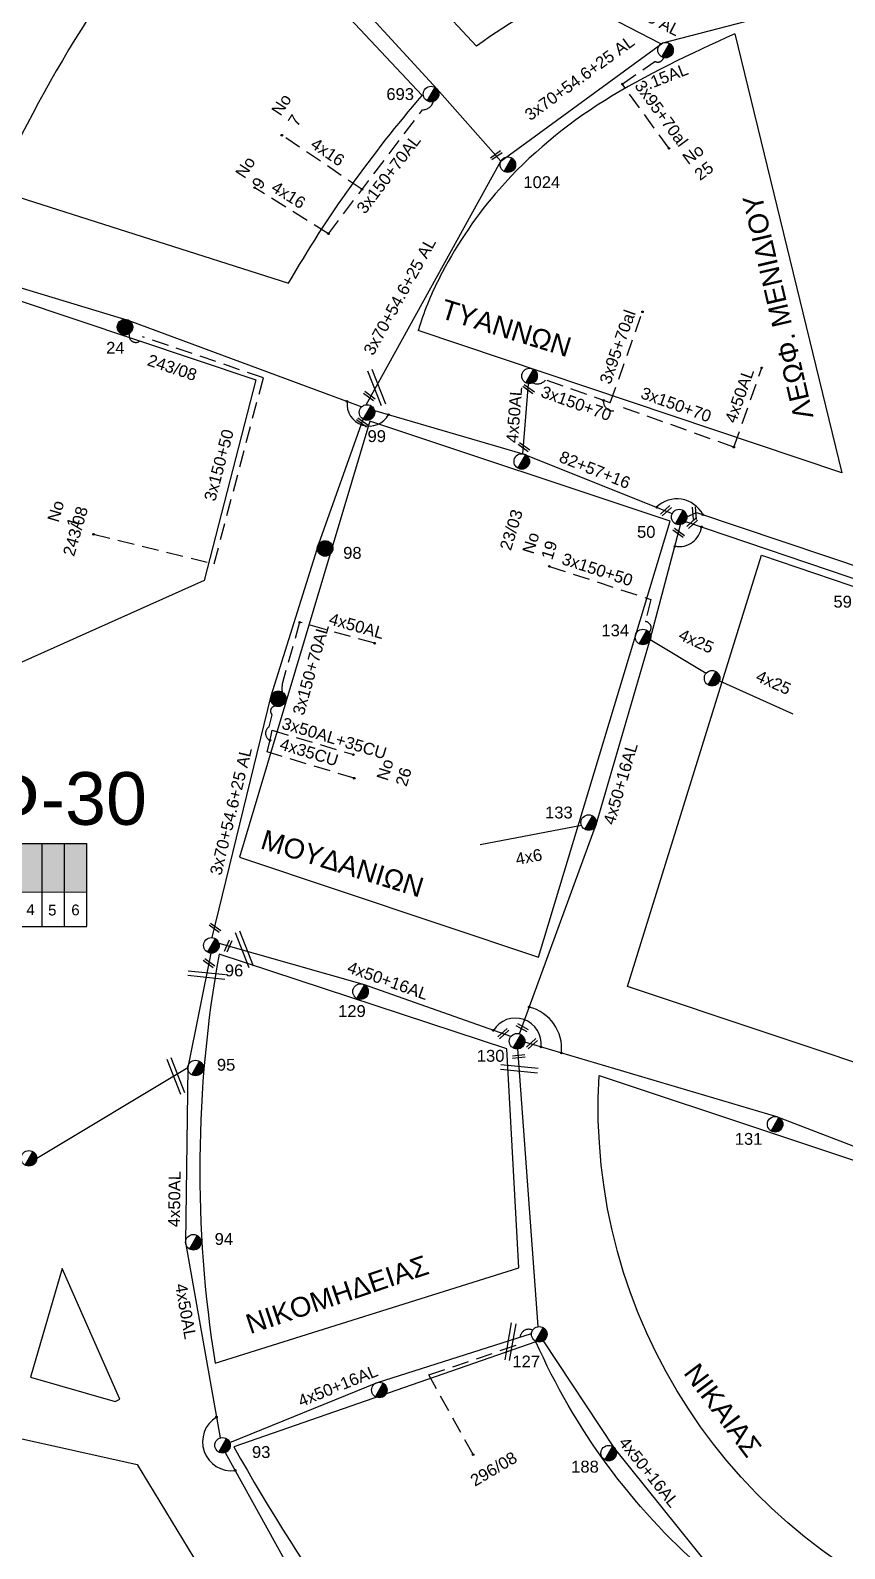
# Model space of a CAD drawing. Header units: millimetres. Extents: x 1421 to 7616, y 908 to 2861.
# Drawn here: x 5755.6 to 5879.3, y 1983.1 to 2213.6 of the extents above; entities that cross this region are included whole.
import ezdxf
from ezdxf.enums import TextEntityAlignment as Align

# ---------------------------------------------------------------- set-up
doc = ezdxf.new("R2010")
doc.units = ezdxf.units.MM
doc.linetypes.add('DASHED', pattern=[19.05, 12.7, -6.35])
for name, color, linetype, lineweight in [('3x150+50', 7, 'Continuous', 30), ('3x150+70', 7, 'Continuous', 30), ('3x95+70al', 7, 'DASHED', 30), ('4x16', 7, 'Continuous', 30), ('4x35CU', 7, 'DASHED', 30), ('4x50+16_5', 7, 'Continuous', 30), ('4x6', 7, 'SYN_LINE', 30), ('82+57+16', 7, 'Continuous', 30), ('Άγνωστα', 7, 'Continuous', 30), ('Γυμνά εναέρια ΧΤ (3Φ) 4x50AL', 7, 'Continuous', 30), ('Γυμνά εναέρια ΧΤ και ΦΟΠ (3Φ)   4x50+16AL', 7, 'Continuous', 30), ('Εναέρια παροχή ΧΤ 4x25', 7, 'SYN_LINE', 30), ('Καλωδια Χ.Τ. 3x50+35', 7, 'Continuous', 30), ('Καλώδια ΧΤ   3x150+50CU', 7, 'DASHED', 30), ('Καλώδια ΧΤ   3x150+70AL', 7, 'DASHED', 30), ('Συνεστραμμένα ΧΤ   3x70+54.6+25 AL', 7, 'SYN_LINE', 30), ('Υπογεια Καλωδια Δικτυου ΧΤ 4X25', 7, 'DASHED', 30), ('Υπόγεια Καλώδια Δικτύου ΧΤ   .15', 7, 'DASHED', 30), ('Υπόγεια καλώδια Παροχών ΧΤ   4x50AL', 7, 'DASHED', 30)]:
    doc.layers.add(name, color=color, linetype=linetype, lineweight=lineweight)
for name, color, linetype in [('Pillar OTE', 7, 'Continuous'), ('TEXT ΚΑΛΩΔΙΩΝ', 7, 'Continuous'), ('ΑΓΝΩΣΤΟ ΕΝΑΕΡΙΟ ΚΑΛΩΔΙΟ', 7, 'Continuous'), ('Μηχανική τομή', 7, 'Continuous'), ('Στύλος Ξύλινος', 7, 'Continuous'), ('Στύλος Ξύλινος @ 1', 7, 'Continuous'), ('Στύλος ΦΜ', 7, 'Continuous'), ('Στύλος ΦΜ @ 1', 7, 'Continuous'), ('Συνδέσεις', 7, 'Continuous'), ('Τομή', 7, 'Continuous'), ('Υπόβαθρο ΔΕΗ', 7, 'Continuous')]:
    doc.layers.add(name, color=color, linetype=linetype)
doc.styles.add('arial', font='ARIAL.TTF')
doc.styles.get("Standard").update_dxf_attribs({"font": 'ARIAL.TTF', "height": 1.8})
doc.linetypes.add('SYN_LINE', pattern='A,0.5,-0.0001,["/\\/\\/\\/",Standard,S=0.1,R=0,X=0,Y=-0.05],-0.25', length=0.7501)

# ---------------------------------------------------------------- blocks, each defined once
blk = doc.blocks.new('ΥΠΑΡΧΩΝ ΞΥΛΙΝΟΣ ΣΤΥΛΟΣ')
at = {"layer": 'Στύλος Ξύλινος'}
h = blk.add_hatch(color=7, dxfattribs=at)
h.paths.add_polyline_path([(-2.62, 0, 0.270008), (-1.29, -2.28), (1.3, 2.27, 0.576266)])
h.paths.add_polyline_path([(-1.29, -2.28, 0.574793), (2.62, 0, 0.268822), (1.3, 2.27)])
at = {"layer": 'Στύλος Ξύλινος', "color": 7}
blk.add_line((-1.29, -2.28), (1.3, 2.27), dxfattribs=at)
blk.add_circle((0, 0), 2.62, dxfattribs=at)
at = {"layer": 'Στύλος Ξύλινος', "color": 1, "flags": 4}
for tag, p in [('ΑΡΙΘΜΟΣ', (-4.91, 8.6)), ('ΤΥΠΟΣ', (-4.85, 3.39))]:
    blk.add_attdef(tag, p, '', height=4, dxfattribs=at)
blk = doc.blocks.new('ΥΠΑΡΧΩΝ ΤΣΙΜΕΝΤΕΝΙΟΣ ΣΤΥΛΟΣ')
at = {"layer": 'Στύλος ΦΜ'}
blk.add_hatch(color=7, dxfattribs=at).paths.add_polyline_path([(-1.29, -2.28, 0.574793), (2.62, 0, 0.268822), (1.3, 2.27)])
at = {"layer": 'Στύλος ΦΜ', "color": 7}
blk.add_line((-1.29, -2.28), (1.3, 2.27), dxfattribs=at)
blk.add_circle((0, 0), 2.62, dxfattribs=at)
at = {"layer": 'Στύλος ΦΜ', "flags": 4}
for tag, p in [('ΑΡΙΘΜΟΣ', (-4.68, 8.05)), ('ΤΥΠΟΣ', (-4.91, 3.03))]:
    blk.add_attdef(tag, p, '', height=4, dxfattribs=at)
blk = doc.blocks.new('_ΣΥΝΔΕΣΗ')
at = {"layer": 'Συνδέσεις', "linetype": 'SYN_LINE', "ltscale": 40}
blk.add_hatch(color=256, dxfattribs=at).paths.add_polyline_path([(0.5, -0.01, 1), (-0.5, -0.01, 1)])
at = {"layer": 'Συνδέσεις'}
blk.add_circle((0, -0.01), 0.5, dxfattribs=at)
blk = doc.blocks.new('ΤΟΜΗ')
at = {"layer": 'Τομή', "ltscale": 40}
for p, q in [((11.33, -0.65), (-11.4, -0.65)), ((11.33, -3.42), (-11.4, -3.42))]:
    blk.add_line(p, q, dxfattribs=at)
blk = doc.blocks.new('ΜΗΧΑΝΙΚΗ ΤΟΜΗ')
at = {"layer": 'Μηχανική τομή', "ltscale": 40}
for p, q in [((-3.79, 1.21), (3.79, 1.21)), ((3.79, -0.34), (-3.79, -0.34))]:
    blk.add_line(p, q, dxfattribs=at)

msp = doc.modelspace()

# ---------------------------------------------------------------- hatches: boundary and pattern name
at = {"layer": 'Καλώδια ΧΤ   3x150+50CU', "linetype": 'DASHED', "lineweight": -3, "ltscale": 0.2}
h = msp.add_hatch(color=1, dxfattribs=at)
h.dxf.hatch_style = 1
h.paths.add_polyline_path([(5757.54, 2090.13), (5754.1, 2090.13), (5754.1, 2082.76), (5757.54, 2082.76)])
h = msp.add_hatch(color=85, dxfattribs=at)
h.dxf.hatch_style = 1
h.paths.add_polyline_path([(5760.84, 2090.13), (5757.4, 2090.13), (5757.4, 2082.76), (5760.83, 2082.76)])
h = msp.add_hatch(color=30, dxfattribs=at)
h.dxf.hatch_style = 1
h.paths.add_polyline_path([(5764.22, 2090.13), (5760.78, 2090.13), (5760.78, 2082.76), (5764.22, 2082.76)])

# ---------------------------------------------------------------- linework, layer by layer
at = {"layer": '3x150+50', "color": 27, "linetype": 'DASHED', "lineweight": -3, "ltscale": 0.2}
msp.add_lwpolyline([(5765.21, 2137.07), (5783.52, 2132.57), (5791, 2160.82), (5772.65, 2167.05, -1.076801), (5770.65, 2167.53, 2.722857)], format="xyb", dxfattribs=at)
at = {"layer": '3x150+50', "color": 133, "linetype": 'DASHED', "lineweight": -3, "ltscale": 0.2}
msp.add_lwpolyline([(5834.43, 2132.19), (5849.83, 2127.18), (5849, 2123.81, -0.673089), (5849.58, 2122.19, 2.773497)], format="xyb", dxfattribs=at)
at = {"layer": '3x150+70', "color": 27, "linetype": 'DASHED', "lineweight": -3, "ltscale": 0.2}
msp.add_lwpolyline([(5843.69, 2157), (5833.86, 2160.52, -0.35224), (5831.93, 2160.03)], format="xyb", dxfattribs=at)
msp.add_lwpolyline([(5862.45, 2150.28), (5845.31, 2156.42)], dxfattribs=at)
msp.add_arc((5844.1, 2157.24), 1.46, 174.727, 325.8602, dxfattribs=at)
at = {"layer": '3x95+70al', "color": 85, "lineweight": -3, "ltscale": 0.2}
msp.add_lwpolyline([(5852.61, 2195.64), (5845.51, 2205.39)], dxfattribs=at)
at = {"layer": '3x95+70al', "color": 27, "lineweight": -3, "ltscale": 0.2}
msp.add_lwpolyline([(5843.69, 2157), (5848.58, 2170.82)], dxfattribs=at)
at = {"layer": '4x16', "color": 85, "linetype": 'DASHED', "lineweight": -3, "ltscale": 0.2}
for points in [[(5805.98, 2189.41), (5793.8, 2197.64)], [(5800.87, 2182.69), (5789.68, 2189.67)]]:
    msp.add_lwpolyline(points, dxfattribs=at)
at = {"layer": '4x35CU', "color": 27, "lineweight": -3, "ltscale": 0.2}
msp.add_lwpolyline([(5804.8, 2100.03), (5791.56, 2104.04), (5792.01, 2105.81)], dxfattribs=at)
at = {"layer": '4x50+16_5', "color": 30, "lineweight": -3, "ltscale": 0.1}
msp.add_lwpolyline([(5756.58, 2042.36), (5779.53, 2056.11)], dxfattribs=at)
at = {"layer": '4x6', "color": 85, "linetype": 'SYN_LINE', "lineweight": -3, "ltscale": 15}
msp.add_lwpolyline([(5839.32, 2092.85), (5823.95, 2089.94)], dxfattribs=at)
at = {"layer": '82+57+16', "color": 27, "lineweight": -3, "ltscale": 0.1}
msp.add_lwpolyline([(5807.88, 2155.85), (5830.43, 2149.28), (5853.1, 2140.21)], dxfattribs=at)
at = {"layer": 'Pillar OTE', "lineweight": -3, "ltscale": 40}
for points in [[(5743.89, 2077.49), (5743.89, 2090.13), (5764.18, 2090.13)], [(5757.39, 2077.47), (5757.4, 2090.13)], [(5760.78, 2077.47), (5760.78, 2090.13)], [(5764.18, 2077.59), (5764.18, 2090.13)], [(5743.89, 2082.77), (5764.18, 2082.75)], [(5764.18, 2077.46), (5764.18, 2077.46), (5743.89, 2077.49)]]:
    msp.add_lwpolyline(points, dxfattribs=at)
at = {"layer": 'ΑΓΝΩΣΤΟ ΕΝΑΕΡΙΟ ΚΑΛΩΔΙΟ', "color": 85, "lineweight": -3, "ltscale": 0.1}
msp.add_lwpolyline([(5827.08, 2193.69), (5817.4, 2204.61), (5802.35, 2221.03), (5775.3, 2247.98)], dxfattribs=at)
at = {"layer": 'ΑΓΝΩΣΤΟ ΕΝΑΕΡΙΟ ΚΑΛΩΔΙΟ', "color": 27, "lineweight": -3, "ltscale": 0.1}
msp.add_lwpolyline([(5735.96, 2180), (5770.57, 2169.53), (5805.93, 2156.4)], dxfattribs=at)
at = {"layer": 'ΑΓΝΩΣΤΟ ΕΝΑΕΡΙΟ ΚΑΛΩΔΙΟ', "color": 85, "linetype": 'SYN_LINE', "lineweight": -3, "ltscale": 13}
msp.add_lwpolyline([(5855.12, 2139.01), (5882.92, 2129.6)], dxfattribs=at)
at = {"layer": 'ΑΓΝΩΣΤΟ ΕΝΑΕΡΙΟ ΚΑΛΩΔΙΟ', "color": 27, "linetype": 'SYN_LINE', "lineweight": -3, "ltscale": 15}
msp.add_lwpolyline([(5855.33, 2139.69), (5856.8, 2140.37), (5882.86, 2131.62), (5883.75, 2130.24)], dxfattribs=at)
at = {"layer": 'Γυμνά εναέρια ΧΤ (3Φ) 4x50AL', "color": 27, "lineweight": -3, "ltscale": 0.1}
msp.add_lwpolyline([(5830.43, 2149.28), (5831.28, 2159.92)], dxfattribs=at)
at = {"layer": 'Γυμνά εναέρια ΧΤ (3Φ) 4x50AL', "color": 133, "lineweight": -3, "ltscale": 0.1}
msp.add_lwpolyline([(5783.01, 2073.49), (5779.53, 2056.11), (5779.19, 2029.54), (5784.44, 1999.9)], dxfattribs=at)
at = {"layer": 'Γυμνά εναέρια ΧΤ και ΦΟΠ (3Φ)   4x50+16AL', "color": 85, "lineweight": -3, "ltscale": 0.1}
for points in [[(5829.88, 2061.25), (5841.58, 2093.17), (5849.76, 2121.08), (5854.37, 2138.52)], [(5828.58, 2060.81), (5806.35, 2068.67), (5784.26, 2074.93)], [(5896.14, 2038.21), (5868.97, 2048.66), (5830.7, 2059.98)]]:
    msp.add_lwpolyline(points, dxfattribs=at)
at = {"layer": 'Γυμνά εναέρια ΧΤ και ΦΟΠ (3Φ)   4x50+16AL', "color": 1, "lineweight": -3, "ltscale": 0.1}
for points in [[(5832.73, 2016.8), (5829.63, 2058.95)], [(5858.82, 1980.31), (5844.34, 1998.36), (5833.54, 2014.64)]]:
    msp.add_lwpolyline(points, dxfattribs=at)
at = {"layer": 'Γυμνά εναέρια ΧΤ και ΦΟΠ (3Φ)   4x50+16AL', "color": 133, "lineweight": -3, "ltscale": 0.1}
for points in [[(5785.9, 1999.2), (5808.35, 2008.31), (5831.73, 2015.73)], [(5785.21, 1997.68), (5795.45, 1979.1), (5808.84, 1960.56), (5824.79, 1943.59)]]:
    msp.add_lwpolyline(points, dxfattribs=at)
at = {"layer": 'Εναέρια παροχή ΧΤ 4x25', "color": 133, "linetype": 'SYN_LINE', "lineweight": -3, "ltscale": 13}
msp.add_lwpolyline([(5849.76, 2121.08), (5858.26, 2115.99)], dxfattribs=at)
at = {"layer": 'Εναέρια παροχή ΧΤ 4x25', "color": 133, "linetype": 'SYN_LINE', "lineweight": -3, "ltscale": 15}
msp.add_lwpolyline([(5860.26, 2114.83), (5871.39, 2109.8)], dxfattribs=at)
at = {"layer": 'Καλωδια Χ.Τ. 3x50+35', "color": 27, "linetype": 'DASHED', "lineweight": -3, "ltscale": 0.2}
msp.add_lwpolyline([(5792.01, 2105.81), (5792.34, 2107.32), (5804.67, 2103.62)], dxfattribs=at)
at = {"layer": 'Καλώδια ΧΤ   3x150+70AL', "color": 85, "lineweight": -3, "ltscale": 0.2}
msp.add_lwpolyline([(5800.87, 2182.69), (5815.16, 2201.5, 0.320659), (5816.86, 2202.77, -26.411537)], format="xyb", dxfattribs=at)
at = {"layer": 'Καλώδια ΧΤ   3x150+70AL', "color": 27, "lineweight": -3, "ltscale": 0.2}
for points in [[(5796.5, 2123.71), (5793.96, 2114.74, 0.106883), (5793.86, 2113.11, 2.602452)], [(5792.01, 2105.81, -0.599053), (5791.86, 2107.82), (5792.33, 2109.67, -0.696507), (5792.87, 2110.98, -2.161901)]]:
    msp.add_lwpolyline(points, format="xyb", dxfattribs=at)
at = {"layer": 'Συνεστραμμένα ΧΤ   3x70+54.6+25 AL', "color": 85, "linetype": 'SYN_LINE', "lineweight": -3, "ltscale": 15}
for points in [[(5806.6, 2156.72), (5827.08, 2193.69), (5851.67, 2211.66), (5878.24, 2218.58)], [(5851.37, 2211.49), (5838.73, 2218.03)]]:
    msp.add_lwpolyline(points, dxfattribs=at)
at = {"layer": 'Συνεστραμμένα ΧΤ   3x70+54.6+25 AL', "color": 27, "lineweight": -3, "ltscale": 15}
msp.add_lwpolyline([(5783.23, 2075.84), (5792.17, 2112.52), (5799.41, 2135.59), (5806.16, 2154.52)], dxfattribs=at)
at = {"layer": 'Υπογεια Καλωδια Δικτυου ΧΤ 4X25', "color": 7, "lineweight": -3, "ltscale": 0.2}
msp.add_lwpolyline([(5822.85, 1997.37), (5816.15, 2009.46), (5830.21, 2014.25, -0.77241), (5831.9, 2016.26, -0.85163)], format="xyb", dxfattribs=at)
at = {"layer": 'Υπόβαθρο ΔΕΗ', "lineweight": -3, "ltscale": 0.1}
for points in [[(5738.18, 2193.55), (5695.74, 2206.94, -0.079026), (5742.52, 2281.68), (5772.73, 2248.86, 0.08519), (5738.18, 2193.55, -2.960108)], [(5823.38, 2211.17), (5791.23, 2245.61, -0.086281), (5848.17, 2269.55), (5858.02, 2227.3, 0.093414), (5823.38, 2211.17, 51.801802)], [(5815.14, 2203.68), (5782.14, 2238.8, 0.076265), (5750.33, 2189.33), (5794.83, 2175.16, -0.0474), (5815.14, 2203.68, 5.179007)], [(5744.06, 2175.86), (5789.83, 2160.51), (5782.01, 2130.04), (5754.29, 2117.67), (5730.48, 2125.66, -0.034136), (5744.06, 2175.86, 1.658563)], [(5783.66, 2011.27), (5829.82, 2025.71), (5827.99, 2058.97), (5784.26, 2073.35, 0.0842), (5783.66, 2011.27, 0.96683)], [(5841.98, 2054.91), (5895.87, 2037.02), (5896.55, 1971.68, -0.329681), (5841.98, 2054.91, -0.798755)], [(5825.24, 1944.9), (5857.83, 1979.92, -0.109694), (5832.4, 2014.5), (5786.53, 1998.55, 0.058515), (5825.24, 1944.9, 0.639021)]]:
    msp.add_lwpolyline(points, format="xyb", dxfattribs=at)
for points in [[(5862.62, 2213.05), (5878.87, 2146.37), (5814.53, 2168.01)], [(5760.42, 2025.61), (5755.63, 2009.12), (5768.47, 2005.41), (5769.19, 2005.77), (5760.42, 2025.61)], [(5717, 1881.73), (5753.18, 2000.03), (5771.85, 1995.87)]]:
    msp.add_lwpolyline(points, dxfattribs=at)
for points in [[(5787.35, 2088.03), (5832.8, 2072.88), (5852.78, 2139.06), (5807.18, 2154.24)], [(5846.29, 2068.43), (5866.63, 2133.88), (5882.77, 2128.43), (5896.36, 2058.75), (5889.17, 2054.11)]]:
    msp.add_lwpolyline(points, close=True, dxfattribs=at)
at = {"layer": 'Υπόβαθρο ΔΕΗ', "lineweight": -3}
for centre, radius, start, end in [((5807.07, 2156.85), 3.37, 173.6727, 331.0673), ((5853.82, 2138.03), 4.41, 27.4214, 134.6483), ((5854.12, 2138.65), 3.46, 259.7234, 352.3962), ((5829.82, 2059.01), 6.48, 354.0507, 76.1611), ((5829.28, 2059.71), 3.92, 353.2527, 148.763), ((5786.16, 1999.31), 4.39, 121.312, 277.2386)]:
    msp.add_arc(centre, radius, start, end, dxfattribs=at)
at = {"layer": 'Υπόβαθρο ΔΕΗ', "lineweight": -3, "ltscale": 0.1}
for points in [[(5862.62, 2213.05), (5842.8, 2202.88), (5826.84, 2189.46), (5818.16, 2176.8), (5814.84, 2169.04), (5814.53, 2168.01)], [(5771.85, 1995.87), (5800.67, 1951.38), (5819.02, 1929.81), (5837.74, 1912.55)]]:
    msp.add_spline(points, degree=3, dxfattribs=at)
at = {"layer": 'Υπόγεια Καλώδια Δικτύου ΧΤ   .15', "color": 85, "lineweight": -3, "ltscale": 0.2}
msp.add_lwpolyline([(5845.51, 2205.39), (5850.46, 2208.85, 0.494291), (5851.78, 2209.41)], format="xyb", dxfattribs=at)
at = {"layer": 'Υπόγεια καλώδια Παροχών ΧΤ   4x50AL', "color": 27, "lineweight": -3, "ltscale": 0.2}
for points in [[(5862.45, 2150.28), (5866.69, 2162.32)], [(5807.91, 2120.52), (5796.5, 2123.71)]]:
    msp.add_lwpolyline(points, dxfattribs=at)

# ---------------------------------------------------------------- block references
at = {"layer": 'Μηχανική τομή', "lineweight": -3}
for p, xscale, yscale, zscale, rotation in [((5826.3, 2194.68), 0.2499999999999674, 0.2499999999999674, 0.2499999999999674, 215.3809934212022), ((5831.21, 2159), 0.2499999999999675, 0.2499999999999675, 0.2499999999999675, 324.0160421484449), ((5807.01, 2157.96), 0.2499999999999675, 0.2499999999999675, 0.2499999999999675, 324.0160421484449), ((5805.95, 2153.95), 0.2499999999999675, 0.2499999999999675, 0.2499999999999675, 324.0160421484449), ((5830.51, 2150.19), 0.2499999999999675, 0.2499999999999675, 0.2499999999999675, 324.0160421484449), ((5852.23, 2140.56), 0.2499999999999675, 0.2499999999999675, 0.2499999999999675, 42.61600691633571), ((5856.56, 2140.26), 0.2499999999999676, 0.2499999999999676, 0.2499999999999676, 94.5802762372148), ((5856.2, 2138.65), 0.2499999999999675, 0.2499999999999675, 0.2499999999999675, 42.61600691633571), ((5854.02, 2137.2), 0.2499999999999675, 0.2499999999999675, 0.2499999999999675, 324.0160421484449), ((5783.57, 2077.24), 0.2499999999999675, 0.2499999999999675, 0.2499999999999675, 324.0160421484449), ((5785.55, 2074.6), 0.2499999999999674, 0.2499999999999674, 0.2499999999999674, 245.5256361879686), ((5782.68, 2071.87), 0.2499999999999675, 0.2499999999999675, 0.2499999999999675, 324.0160421484449), ((5830.26, 2062.08), 0.2499999999999676, 0.2499999999999676, 0.2499999999999676, 331.3097008887004), ((5827.51, 2061.19), 0.2499999999999675, 0.2499999999999675, 0.2499999999999675, 42.61600691633571), ((5831.87, 2059.64), 0.2499999999999675, 0.2499999999999675, 0.2499999999999675, 42.61600691633571), ((5829.79, 2057.69), 0.2499999999999675, 0.2499999999999675, 0.2499999999999675, 6.929337179381043)]:
    msp.add_blockref('ΜΗΧΑΝΙΚΗ ΤΟΜΗ', p, dxfattribs=dict(at, xscale=xscale, yscale=yscale, zscale=zscale, rotation=rotation))
at = {"layer": 'Στύλος Ξύλινος @ 1', "lineweight": -3, "ltscale": 40}
ref = msp.add_blockref('ΥΠΑΡΧΩΝ ΞΥΛΙΝΟΣ ΣΤΥΛΟΣ', (5769.99, 2168.51), dxfattribs=dict(at, xscale=0.4499999999998181, yscale=0.4499999999998181, zscale=0.4499999999998181))
ref.add_attrib('ΤΥΠΟΣ', '24', (5767.12, 2164.47), dxfattribs={"layer": 'Στύλος Ξύλινος', "height": 1.8, "flags": 4})
ref = msp.add_blockref('ΥΠΑΡΧΩΝ ΞΥΛΙΝΟΣ ΣΤΥΛΟΣ', (5800.37, 2134.91), dxfattribs=dict(at, xscale=0.4499999999998181, yscale=0.4499999999998181, zscale=0.4499999999998181))
ref.add_attrib('ΤΥΠΟΣ', '98', (5803.12, 2133.34), dxfattribs={"layer": 'Στύλος Ξύλινος', "height": 1.8, "flags": 4})
at = {"layer": 'Στύλος Ξύλινος @ 1', "lineweight": -3, "ltscale": 40, "xscale": 0.4499999999998181, "yscale": 0.4499999999998181, "zscale": 0.4499999999998181}
msp.add_blockref('ΥΠΑΡΧΩΝ ΞΥΛΙΝΟΣ ΣΤΥΛΟΣ', (5793.27, 2112.09), dxfattribs=at)
at = {"layer": 'Στύλος ΦΜ @ 1', "lineweight": -3, "ltscale": 40, "xscale": 0.4499999999998181, "yscale": 0.4499999999998181, "zscale": 0.4499999999998181}
for p in [(5852.08, 2210.55), (5831.42, 2161.09), (5830.25, 2148.12), (5859.15, 2115.22), (5808.61, 2007.17)]:
    msp.add_blockref('ΥΠΑΡΧΩΝ ΤΣΙΜΕΝΤΕΝΙΟΣ ΣΤΥΛΟΣ', p, dxfattribs=at)
at = {"layer": 'Στύλος ΦΜ @ 1', "lineweight": -3, "ltscale": 40}
ref = msp.add_blockref('ΥΠΑΡΧΩΝ ΤΣΙΜΕΝΤΕΝΙΟΣ ΣΤΥΛΟΣ', (5816.47, 2203.88), dxfattribs=dict(at, xscale=0.4499999999998181, yscale=0.4499999999998181, zscale=0.4499999999998181))
ref.add_attrib('ΤΥΠΟΣ', '693', (5809.68, 2202.98), dxfattribs={"layer": 'Στύλος ΦΜ', "height": 1.8, "flags": 4})
ref = msp.add_blockref('ΥΠΑΡΧΩΝ ΤΣΙΜΕΝΤΕΝΙΟΣ ΣΤΥΛΟΣ', (5828.13, 2193.16), dxfattribs=dict(at, xscale=0.4499999999998181, yscale=0.4499999999998181, zscale=0.4499999999998181))
ref.add_attrib('ΤΥΠΟΣ', '1024', (5830.49, 2189.61), dxfattribs={"layer": 'Στύλος ΦΜ', "height": 1.8, "flags": 4})
ref = msp.add_blockref('ΥΠΑΡΧΩΝ ΤΣΙΜΕΝΤΕΝΙΟΣ ΣΤΥΛΟΣ', (5806.74, 2155.55), dxfattribs=dict(at, xscale=0.4499999999998181, yscale=0.4499999999998181, zscale=0.4499999999998181))
ref.add_attrib('ΤΥΠΟΣ', '99', (5806.82, 2151.06), dxfattribs={"layer": 'Στύλος ΦΜ', "height": 1.8, "flags": 4})
ref = msp.add_blockref('ΥΠΑΡΧΩΝ ΤΣΙΜΕΝΤΕΝΙΟΣ ΣΤΥΛΟΣ', (5854.15, 2139.68), dxfattribs=dict(at, xscale=0.4499999999998181, yscale=0.4499999999998181, zscale=0.4499999999998181))
ref.add_attrib('ΤΥΠΟΣ', '50', (5847.75, 2136.53), dxfattribs={"layer": 'Στύλος ΦΜ', "height": 1.8, "flags": 4})
ref = msp.add_blockref('ΥΠΑΡΧΩΝ ΤΣΙΜΕΝΤΕΝΙΟΣ ΣΤΥΛΟΣ', (5883.98, 2129.08), dxfattribs=dict(at, xscale=0.4499999999998181, yscale=0.4499999999998181, zscale=0.4499999999998181))
ref.add_attrib('ΤΥΠΟΣ', '59', (5877.58, 2125.93), dxfattribs={"layer": 'Στύλος ΦΜ', "height": 1.8, "flags": 4})
ref = msp.add_blockref('ΥΠΑΡΧΩΝ ΤΣΙΜΕΝΤΕΝΙΟΣ ΣΤΥΛΟΣ', (5848.65, 2121.47), dxfattribs=dict(at, xscale=0.4499999999998181, yscale=0.4499999999998181, zscale=0.4499999999998181))
ref.add_attrib('ΤΥΠΟΣ', '134', (5842.34, 2121.58), dxfattribs={"layer": 'Στύλος ΦΜ', "height": 1.8, "flags": 4})
ref = msp.add_blockref('ΥΠΑΡΧΩΝ ΤΣΙΜΕΝΤΕΝΙΟΣ ΣΤΥΛΟΣ', (5840.41, 2093.31), dxfattribs=dict(at, xscale=0.4499999999998181, yscale=0.4499999999998181, zscale=0.4499999999998181))
ref.add_attrib('ΤΥΠΟΣ', '133', (5833.78, 2093.93), dxfattribs={"layer": 'Στύλος ΦΜ', "height": 1.8, "flags": 4})
ref = msp.add_blockref('ΥΠΑΡΧΩΝ ΤΣΙΜΕΝΤΕΝΙΟΣ ΣΤΥΛΟΣ', (5783.11, 2074.66), dxfattribs=dict(at, xscale=0.4499999999998181, yscale=0.4499999999998181, zscale=0.4499999999998181))
ref.add_attrib('ΤΥΠΟΣ', '96', (5785.15, 2069.96), dxfattribs={"layer": 'Στύλος ΦΜ', "height": 1.8, "flags": 4})
ref = msp.add_blockref('ΥΠΑΡΧΩΝ ΤΣΙΜΕΝΤΕΝΙΟΣ ΣΤΥΛΟΣ', (5805.76, 2067.65), dxfattribs=dict(at, xscale=0.4499999999998181, yscale=0.4499999999998181, zscale=0.4499999999998181))
ref.add_attrib('ΤΥΠΟΣ', '129', (5802.35, 2063.79), dxfattribs={"layer": 'Στύλος ΦΜ', "height": 1.8, "flags": 4})
ref = msp.add_blockref('ΥΠΑΡΧΩΝ ΤΣΙΜΕΝΤΕΝΙΟΣ ΣΤΥΛΟΣ', (5829.53, 2060.12), dxfattribs=dict(at, xscale=0.4499999999998181, yscale=0.4499999999998181, zscale=0.4499999999998181))
ref.add_attrib('ΤΥΠΟΣ', '130', (5823.42, 2057), dxfattribs={"layer": 'Στύλος ΦΜ', "height": 1.8, "flags": 4})
ref = msp.add_blockref('ΥΠΑΡΧΩΝ ΤΣΙΜΕΝΤΕΝΙΟΣ ΣΤΥΛΟΣ', (5780.7, 2056.05), dxfattribs=dict(at, xscale=0.4499999999998181, yscale=0.4499999999998181, zscale=0.4499999999998181))
ref.add_attrib('ΤΥΠΟΣ', '95', (5783.94, 2055.64), dxfattribs={"layer": 'Στύλος ΦΜ', "height": 1.8, "flags": 4})
ref = msp.add_blockref('ΥΠΑΡΧΩΝ ΤΣΙΜΕΝΤΕΝΙΟΣ ΣΤΥΛΟΣ', (5868.72, 2047.51), dxfattribs=dict(at, xscale=0.4499999999998181, yscale=0.4499999999998181, zscale=0.4499999999998181))
ref.add_attrib('ΤΥΠΟΣ', '131', (5862.6, 2044.39), dxfattribs={"layer": 'Στύλος ΦΜ', "height": 1.8, "flags": 4})
ref = msp.add_blockref('ΥΠΑΡΧΩΝ ΤΣΙΜΕΝΤΕΝΙΟΣ ΣΤΥΛΟΣ', (5755.4, 2042.34), dxfattribs=dict(at, xscale=0.4499999999998181, yscale=0.4499999999998181, zscale=0.4499999999998181))
ref.add_attrib('ΤΥΠΟΣ', '68', (5750.14, 2041.18), dxfattribs={"layer": 'Στύλος ΦΜ', "height": 1.8, "flags": 4})
ref = msp.add_blockref('ΥΠΑΡΧΩΝ ΤΣΙΜΕΝΤΕΝΙΟΣ ΣΤΥΛΟΣ', (5780.37, 2029.6), dxfattribs=dict(at, xscale=0.4499999999998181, yscale=0.4499999999998181, zscale=0.4499999999998181))
ref.add_attrib('ΤΥΠΟΣ', '94', (5783.6, 2029.2), dxfattribs={"layer": 'Στύλος ΦΜ', "height": 1.8, "flags": 4})
ref = msp.add_blockref('ΥΠΑΡΧΩΝ ΤΣΙΜΕΝΤΕΝΙΟΣ ΣΤΥΛΟΣ', (5832.9, 2015.63), dxfattribs=dict(at, xscale=0.4499999999998181, yscale=0.4499999999998181, zscale=0.4499999999998181))
ref.add_attrib('ΤΥΠΟΣ', '127', (5828.82, 2010.6), dxfattribs={"layer": 'Στύλος ΦΜ', "height": 1.8, "flags": 4})
ref = msp.add_blockref('ΥΠΑΡΧΩΝ ΤΣΙΜΕΝΤΕΝΙΟΣ ΣΤΥΛΟΣ', (5784.8, 1998.78), dxfattribs=dict(at, xscale=0.4499999999998181, yscale=0.4499999999998181, zscale=0.4499999999998181))
ref.add_attrib('ΤΥΠΟΣ', '93', (5789.27, 1996.86), dxfattribs={"layer": 'Στύλος ΦΜ', "height": 1.8, "flags": 4})
ref = msp.add_blockref('ΥΠΑΡΧΩΝ ΤΣΙΜΕΝΤΕΝΙΟΣ ΣΤΥΛΟΣ', (5843.45, 1997.59), dxfattribs=dict(at, xscale=0.4499999999998181, yscale=0.4499999999998181, zscale=0.4499999999998181))
ref.add_attrib('ΤΥΠΟΣ', '188', (5837.75, 1994.64), dxfattribs={"layer": 'Στύλος ΦΜ', "height": 1.8, "flags": 4})
at = {"layer": 'Συνδέσεις', "lineweight": -3, "xscale": 0.25, "yscale": 0.25, "zscale": 0.25}
for p in [(5845.51, 2205.39), (5793.8, 2197.64), (5852.61, 2195.64), (5789.68, 2189.67), (5805.98, 2189.41), (5800.88, 2182.69), (5848.58, 2170.83), (5866.69, 2162.33), (5803.71, 2157.23), (5842.65, 2157.38), (5810.02, 2155.22), (5862.45, 2150.29), (5850.72, 2141.17), (5857.73, 2140.06), (5765.21, 2137.07), (5857.55, 2138.19), (5853.51, 2135.25), (5834.44, 2132.19), (5796.5, 2123.71), (5807.91, 2120.53), (5792.01, 2105.81), (5804.67, 2103.62), (5804.8, 2100.04), (5831.37, 2065.3), (5825.92, 2061.75), (5833.17, 2059.26), (5836.26, 2058.34), (5783.88, 2003.06), (5822.85, 1997.37), (5822.85, 1997.37), (5786.71, 1994.96)]:
    msp.add_blockref('_ΣΥΝΔΕΣΗ', p, dxfattribs=at)
at = {"layer": 'Τομή', "lineweight": -3, "xscale": 0.2499999999999996, "yscale": 0.2499999999999996, "zscale": 0.2499999999999996}
for p, rotation in [((5807.7, 2159.2), 111.4693806847845), ((5787.62, 2073.91), 111.4693806847845), ((5782.31, 2069.68), 174.234746743335), ((5777.2, 2054.69), 111.4693806847845), ((5829.8, 2055.45), 174.5141145419185), ((5828, 2014.59), 79.88974863057693)]:
    msp.add_blockref('ΤΟΜΗ', p, dxfattribs=dict(at, rotation=rotation))

# ---------------------------------------------------------------- texts
at = {"lineweight": -3, "ltscale": 40, "char_height": 3, "width": 64.8866, "attachment_point": 1, "style": 'arial'}
for s, insert, rotation in [('ΛΕΩΦ. ΜΕΝΙΔΙΟΥ', (5871.64, 2154.21), 103.0942), ('TYANNΩΝ', (5818.59, 2172.81), 342.8215), ('ΜΟΥΔΑΝΙΩΝ', (5791.27, 2092.3), 342.8215), ('ΝΙΚΟΜΗΔΕΙΑΣ', (5788.02, 2018.47), 18.6451), ('ΝΙΚΑΙΑΣ', (5857.1, 2011.55), 306.836)]:
    msp.add_mtext(s, dxfattribs=dict(at, insert=insert, rotation=rotation))
at = {"lineweight": -3, "ltscale": 30, "char_height": 1.63, "width": 11.2573, "attachment_point": 1}
for s, insert in [('4', (5755.01, 2080.91)), ('5', (5758.31, 2080.83)), ('6', (5761.83, 2080.86))]:
    msp.add_mtext(s, dxfattribs=dict(at, insert=insert))
at = {"layer": 'TEXT ΚΑΛΩΔΙΩΝ', "lineweight": -3, "ltscale": 0.1, "style": 'arial'}
for s, rotation, p in [(' 3x70+54.6+25 AL', 332.6639, (5844.97, 2218.12)), (' 3x70+54.6+25 AL', 36.1382, (5838.73, 2206.13)), (' .15AL', 21.2575, (5851.99, 2206.46)), ('3x95+70al', 306.0897, (5851.45, 2200.95)), ('4x16', 325.9447, (5800.77, 2195.1)), ('3x150+70AL', 52.7808, (5810.01, 2191.74)), ('4x16', 328.075, (5794.83, 2188.58)), (' 3x70+54.6+25 AL', 61.0274, (5811.52, 2172.88)), ('3x95+70al', 70.5051, (5844.79, 2165.51)), (' 4x50AL', 70.5737, (5863.18, 2157.78)), ('3x150+70', 340.2936, (5838.52, 2156.94)), (' 4x50AL', 85.4497, (5829.06, 2154.84)), ('3x150+70', 340.2936, (5853.69, 2156.75)), ('3x150+50', 75.1625, (5784.24, 2147.56)), ('82+57+16', 338.2013, (5841.35, 2146.85)), ('3x150+50', 341.9689, (5841.73, 2131.71)), (' 4x50AL', 344.4273, (5804.84, 2123.25)), ('3x150+70AL', 74.1846, (5798.19, 2116.53)), (' 4x25', 335.6786, (5856.44, 2121)), (' 4x25', 335.6786, (5868.17, 2114.72)), (' 3x50AL+35CU', 343.2891, (5801.44, 2106.2)), (' 3x70+54.6+25 AL', 76.2975, (5785.98, 2094.71)), ('4x35CU', 343.1514, (5797.95, 2103.99)), ('4x50+16AL', 73.6608, (5845.23, 2099.22)), ('4x6', 10.7147, (5831.31, 2088.11)), ('4x50+16AL', 340.5207, (5809.92, 2069.32)), (' 4x50AL', 89.2763, (5777.47, 2035.81)), (' 4x50AL', 280.0397, (5779.15, 2019.47)), ('4x50+16AL', 22.0905, (5802.31, 2007.81)), ('4x50+16AL', 308.7384, (5849.57, 1994.72))]:
    msp.add_text(s, height=1.8, rotation=rotation, dxfattribs=at).set_placement(p, align=Align.MIDDLE_CENTER)
at = {"layer": 'Άγνωστα', "color": 7, "lineweight": -3}
note = msp.add_mtext_dynamic_manual_height_columns('No ', width=1.8, gutter_width=2.31, heights=[1.06, 0], dxfattribs=dict(at, insert=(5789.86, 2197.98), char_height=1.8, attachment_point=1, rotation=56.961))
for column, words in zip(note.columns.linked_columns, ['7']):
    column.text = words
note = msp.add_mtext_dynamic_manual_height_columns('No ', width=1.8, gutter_width=2.31, heights=[1.06, 0], dxfattribs=dict(at, insert=(5784.38, 2188.47), char_height=1.8, attachment_point=1, rotation=56.961))
for column, words in zip(note.columns.linked_columns, ['9']):
    column.text = words
note = msp.add_mtext_dynamic_manual_height_columns('No ', width=1.8, gutter_width=2.31, heights=[1.06, 0], dxfattribs=dict(at, insert=(5851.15, 2192.05), char_height=1.8, attachment_point=1, rotation=36.7838))
for column, words in zip(note.columns.linked_columns, ['25']):
    column.text = words
at = {"layer": 'Άγνωστα', "color": 7, "lineweight": -3, "char_height": 1.8, "attachment_point": 1}
for s, heights, insert, rotation in [('243/08', [0.0453], (5773.8, 2164.45), 341.5095), ('243/08', [0.0453], (5760.51, 2134.09), 73.752), ('296/08', [0.838], (5822.2, 1994.01), 30.6451)]:
    msp.add_mtext_dynamic_manual_height_columns(s, width=1.8, gutter_width=2.31, heights=heights, dxfattribs=dict(at, insert=insert, rotation=rotation))
at = {"layer": 'Άγνωστα', "color": 7, "lineweight": -3}
note = msp.add_mtext_dynamic_manual_height_columns('No ', width=1.8, gutter_width=2.31, heights=[0.0453, 0], dxfattribs=dict(at, insert=(5757, 2135.33), char_height=1.8, attachment_point=1, rotation=73.752))
for column, words in zip(note.columns.linked_columns, ['1']):
    column.text = words
note = msp.add_mtext_dynamic_manual_height_columns('23/03\\P', width=1.8, gutter_width=2.31, heights=[0.838, 0], dxfattribs=dict(at, insert=(5825.64, 2131.07), char_height=1.8, attachment_point=1, rotation=72.8341))
note = msp.add_mtext_dynamic_manual_height_columns('No ', width=1.8, gutter_width=2.31, heights=[0.838, 0], dxfattribs=dict(at, insert=(5829.06, 2130.55), char_height=1.8, attachment_point=1, rotation=72.8341))
for column, words in zip(note.columns.linked_columns, ['19\\P']):
    column.text = words
note = msp.add_mtext_dynamic_manual_height_columns('No ', width=1.8, gutter_width=2.31, heights=[0.838, 0], dxfattribs=dict(at, insert=(5806.93, 2096.14), char_height=1.8, attachment_point=1, rotation=72.8341))
for column, words in zip(note.columns.linked_columns, ['26']):
    column.text = words
at = {"layer": 'Υπόβαθρο ΔΕΗ', "lineweight": -3, "insert": (5738.59, 2101.63), "char_height": 8, "width": 84.6573, "attachment_point": 1}
msp.add_mtext('Φ{\\H1.0833x;Φ}-30', dxfattribs=at)

doc.saveas('drawing.dxf')
